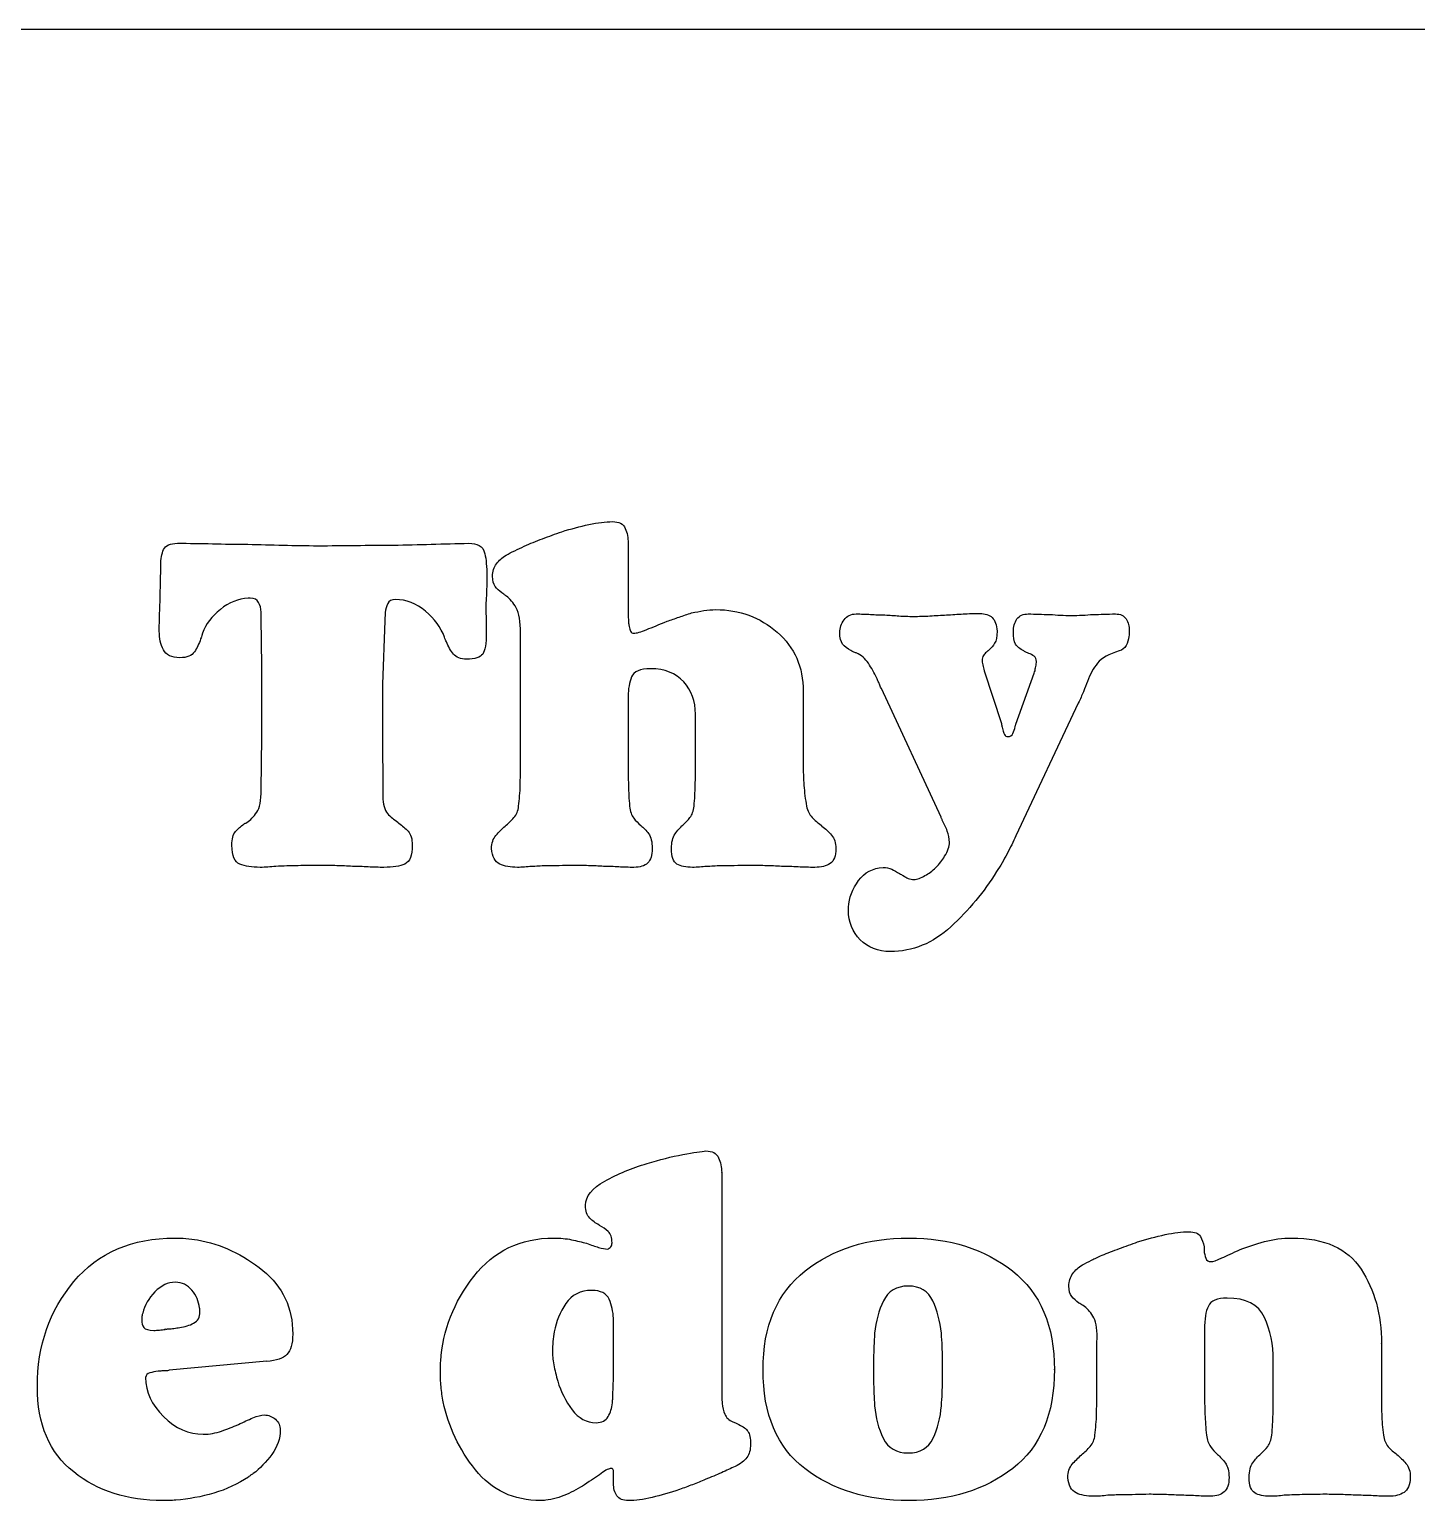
# Model space of a CAD drawing. Extents: x 1489 to 1914, y 371 to 1329.
# Drawn here: x 1803.6 to 1861.3, y 1041 to 1102.2 of the extents above; entities that cross this region are included whole.
import ezdxf

# ---------------------------------------------------------------- set-up
doc = ezdxf.new("R2010")
doc.units = 0
doc.layers.add('G0101', color=7, linetype='CONTINUOUS')

msp = doc.modelspace()

# ---------------------------------------------------------------- linework, layer by layer
at = {"layer": 'G0101', "color": 1}
msp.add_lwpolyline([(1885.738553, 1102.153572), (1756.970556, 1102.153572)], dxfattribs=at)
at = {"layer": 'G0101', "color": 4}
for points in [[(1828.518554, 1080.782373), (1828.518554, 1077.842373), (1828.538554, 1077.462373)], [(1822.638754, 1079.412573), (1822.638754, 1079.332573), (1822.638754, 1079.251573)], [(1812.798755, 1078.502573), (1812.758755, 1078.502573), (1812.718755, 1078.502573)], [(1822.598754, 1078.302573), (1822.598754, 1077.991573)], [(1813.278755, 1075.677573), (1813.258755, 1077.681573), (1813.258755, 1077.792573), (1813.258755, 1077.922573)], [(1818.398755, 1077.641573), (1818.398755, 1077.602573), (1818.398755, 1077.562573), (1818.298755, 1074.916573), (1818.298755, 1072.711573), (1818.318755, 1070.547573), (1818.318755, 1070.266573)], [(1822.618754, 1077.681573), (1822.618754, 1077.372573), (1822.618754, 1077.062573)], [(1824.038554, 1071.602373), (1824.038554, 1077.042373)], [(1849.359054, 1077.141573), (1849.359054, 1077.021573)], [(1813.258755, 1070.527573), (1813.278755, 1072.711573), (1813.278755, 1075.677573)], [(1843.319054, 1075.482573), (1844.039054, 1073.281573), (1844.039054, 1073.241573)], [(1844.639054, 1073.261573), (1845.399054, 1075.382573)], [(1835.798554, 1074.622373), (1835.798554, 1071.602373)], [(1841.539054, 1069.384573), (1839.059054, 1074.736573)], [(1828.518554, 1074.419373), (1828.518554, 1074.058373), (1828.518554, 1071.611373)], [(1847.239054, 1074.137573), (1844.639054, 1068.609573)], [(1831.318554, 1071.591373), (1831.318554, 1073.677373)], [(1844.619054, 1073.161573), (1844.619054, 1073.181573)], [(1824.038554, 1071.582373), (1824.038554, 1071.602373)], [(1841.539054, 1069.364573), (1841.539054, 1069.384573)], [(1837.679054, 1065.522573), (1837.679054, 1065.571573), (1837.679054, 1065.641573)], [(1832.407654, 1054.626674), (1832.407654, 1046.226674), (1832.407654, 1045.286674)], [(1832.407654, 1054.606674), (1832.407654, 1054.626674)], [(1827.327654, 1052.406674), (1827.307654, 1052.426674)], [(1852.466654, 1051.526774), (1852.466654, 1051.456774), (1852.466654, 1051.386774)], [(1810.708055, 1048.806674), (1810.708055, 1048.896674)], [(1827.887654, 1045.346674), (1827.907654, 1046.066674), (1827.907654, 1048.166674)], [(1827.907654, 1048.166674), (1827.907654, 1048.346674), (1827.907654, 1048.546674)], [(1809.268055, 1048.086674), (1809.268055, 1048.106674)], [(1848.006654, 1045.434774), (1848.006654, 1047.539774), (1848.026654, 1047.739774)], [(1852.486654, 1048.082774), (1852.486654, 1047.521774), (1852.486654, 1045.455774)], [(1859.846654, 1047.517774), (1859.846654, 1045.453774)], [(1859.846654, 1047.497774), (1859.846654, 1047.517774)], [(1809.358055, 1046.366674), (1809.248055, 1046.366674)], [(1813.488055, 1046.766674), (1809.428055, 1046.386674)], [(1813.488055, 1046.746674), (1813.488055, 1046.766674)], [(1820.707654, 1046.326674), (1820.707654, 1046.536674)], [(1838.726854, 1046.886974), (1838.726854, 1045.946974)], [(1841.586854, 1045.926974), (1841.586854, 1046.426974), (1841.586854, 1046.906974)], [(1846.246854, 1046.406974), (1846.246854, 1046.426974)], [(1855.346654, 1045.435774), (1855.346654, 1046.799774)], [(1827.907654, 1041.686674), (1827.907654, 1042.146674), (1827.907654, 1042.166674)], [(1809.438055, 1040.966674), (1809.168055, 1040.966674)], [(1824.997654, 1040.966674), (1824.887654, 1040.966674)]]:
    msp.add_lwpolyline(points, dxfattribs=at)
for points in [[(1824.958554, 1080.972373), (1825.225554, 1081.072373), (1825.491554, 1081.168373), (1825.758554, 1081.262373)], [(1825.758554, 1081.262373), (1826.144554, 1081.382373), (1826.521554, 1081.482373), (1826.888554, 1081.562373)], [(1826.888554, 1081.562373), (1827.255554, 1081.642373), (1827.578554, 1081.682373), (1827.858554, 1081.682373)], [(1827.858554, 1081.682373), (1828.138554, 1081.682373), (1828.318554, 1081.588373), (1828.398554, 1081.402373)], [(1828.398554, 1081.402373), (1828.478554, 1081.215373), (1828.518554, 1081.008373), (1828.518554, 1080.782373)], [(1809.198755, 1080.522573), (1809.278755, 1080.695573), (1809.471755, 1080.781573), (1809.778755, 1080.781573)], [(1809.778755, 1080.781573), (1810.258755, 1080.781573), (1810.741755, 1080.775573), (1811.228755, 1080.761573)], [(1811.228755, 1080.761573), (1811.715755, 1080.748573), (1812.205755, 1080.741573), (1812.698755, 1080.741573)], [(1812.698755, 1080.741573), (1813.192755, 1080.728573), (1813.681755, 1080.715573), (1814.168755, 1080.701573)], [(1814.168755, 1080.701573), (1814.655755, 1080.688573), (1815.138755, 1080.681573), (1815.618755, 1080.681573)], [(1815.618755, 1080.681573), (1816.138755, 1080.681573), (1816.661755, 1080.685573), (1817.188755, 1080.692573)], [(1817.188755, 1080.692573), (1817.715755, 1080.698573), (1818.238755, 1080.701573), (1818.758755, 1080.701573)], [(1818.758755, 1080.701573), (1819.278755, 1080.715573), (1819.801755, 1080.728573), (1820.328754, 1080.741573)], [(1820.328754, 1080.741573), (1820.855754, 1080.755573), (1821.378754, 1080.768573), (1821.898754, 1080.781573)], [(1821.898754, 1080.781573), (1822.058754, 1080.781573), (1822.198754, 1080.752573), (1822.318754, 1080.692573)], [(1822.318754, 1080.692573), (1822.438754, 1080.632573), (1822.518754, 1080.515573), (1822.558754, 1080.342573)], [(1823.798554, 1080.472373), (1823.931554, 1080.532373), (1824.065554, 1080.595373), (1824.198554, 1080.662373)], [(1824.198554, 1080.662373), (1824.438554, 1080.769373), (1824.691554, 1080.872373), (1824.958554, 1080.972373)], [(1809.078755, 1079.862573), (1809.078755, 1080.128573), (1809.118755, 1080.348573), (1809.198755, 1080.522573)], [(1822.558754, 1080.342573), (1822.585754, 1080.234573), (1822.605754, 1080.099573), (1822.618754, 1079.938573)], [(1823.038554, 1079.927373), (1823.144554, 1080.069373), (1823.278554, 1080.187373), (1823.438554, 1080.282373)], [(1823.438554, 1080.282373), (1823.545554, 1080.349373), (1823.664554, 1080.412373), (1823.798554, 1080.472373)], [(1809.068755, 1079.177573), (1809.075755, 1079.405573), (1809.078755, 1079.633573), (1809.078755, 1079.862573)], [(1822.618754, 1079.938573), (1822.632754, 1079.776573), (1822.638754, 1079.601573), (1822.638754, 1079.412573)], [(1822.878554, 1079.411373), (1822.878554, 1079.614373), (1822.931554, 1079.786373), (1823.038554, 1079.927373)], [(1822.988554, 1078.985373), (1822.914554, 1079.080373), (1822.878554, 1079.222373), (1822.878554, 1079.411373)], [(1809.058755, 1078.491573), (1809.058755, 1078.719573), (1809.061755, 1078.948573), (1809.068755, 1079.177573)], [(1822.628754, 1078.736573), (1822.621754, 1078.568573), (1822.611754, 1078.423573), (1822.598754, 1078.302573)], [(1822.638754, 1079.251573), (1822.638754, 1079.076573), (1822.635754, 1078.904573), (1822.628754, 1078.736573)], [(1823.258554, 1078.723373), (1823.151554, 1078.803373), (1823.061554, 1078.891373), (1822.988554, 1078.985373)], [(1809.028755, 1077.806573), (1809.035755, 1078.035573), (1809.045755, 1078.263573), (1809.058755, 1078.491573)], [(1812.718755, 1078.502573), (1812.305755, 1078.475573), (1811.918755, 1078.318573), (1811.558755, 1078.031573)], [(1813.148755, 1078.322573), (1813.088755, 1078.442573), (1812.971755, 1078.502573), (1812.798755, 1078.502573)], [(1813.258755, 1077.922573), (1813.245755, 1078.068573), (1813.208755, 1078.201573), (1813.148755, 1078.322573)], [(1818.518755, 1078.272573), (1818.465755, 1078.158573), (1818.431755, 1078.035573), (1818.418755, 1077.902573)], [(1818.838755, 1078.442573), (1818.678755, 1078.442573), (1818.571755, 1078.385573), (1818.518755, 1078.272573)], [(1820.088754, 1077.962573), (1819.708755, 1078.281573), (1819.291755, 1078.442573), (1818.838755, 1078.442573)], [(1823.348554, 1078.662373), (1823.315554, 1078.688373), (1823.285554, 1078.709373), (1823.258554, 1078.723373)], [(1823.458554, 1078.581373), (1823.418554, 1078.608373), (1823.381554, 1078.635373), (1823.348554, 1078.662373)], [(1823.858554, 1078.095373), (1823.738554, 1078.310373), (1823.604554, 1078.473373), (1823.458554, 1078.581373)], [(1809.018755, 1077.122573), (1809.018755, 1077.350573), (1809.021755, 1077.578573), (1809.028755, 1077.806573)], [(1811.558755, 1078.031573), (1811.198755, 1077.745573), (1810.951755, 1077.415573), (1810.818755, 1077.042573)], [(1818.408755, 1077.761573), (1818.402755, 1077.721573), (1818.398755, 1077.681573), (1818.398755, 1077.641573)], [(1818.418755, 1077.902573), (1818.418755, 1077.848573), (1818.415755, 1077.802573), (1818.408755, 1077.761573)], [(1820.878754, 1076.882573), (1820.731754, 1077.281573), (1820.468754, 1077.641573), (1820.088754, 1077.962573)], [(1822.598754, 1077.991573), (1822.598754, 1077.891573), (1822.605754, 1077.788573), (1822.618754, 1077.681573)], [(1824.038554, 1077.042373), (1824.038554, 1077.528373), (1823.978554, 1077.879373), (1823.858554, 1078.095373)], [(1829.288554, 1077.192373), (1829.535554, 1077.292373), (1829.818554, 1077.408373), (1830.138554, 1077.542373)], [(1830.138554, 1077.542373), (1830.298554, 1077.595373), (1830.465554, 1077.652373), (1830.638554, 1077.712373)], [(1830.638554, 1077.712373), (1830.811554, 1077.772373), (1830.985554, 1077.829373), (1831.158554, 1077.882373)], [(1831.158554, 1077.882373), (1831.331554, 1077.922373), (1831.501554, 1077.955373), (1831.668554, 1077.982373)], [(1831.668554, 1077.982373), (1831.835554, 1078.008373), (1831.998554, 1078.022373), (1832.158554, 1078.022373)], [(1832.158554, 1078.022373), (1833.144554, 1078.022373), (1833.998554, 1077.708373), (1834.718554, 1077.082373)], [(1837.319054, 1077.062573), (1837.319054, 1077.261573), (1837.379054, 1077.442573), (1837.499054, 1077.602573)], [(1837.499054, 1077.602573), (1837.619054, 1077.761573), (1837.786054, 1077.842573), (1837.999054, 1077.842573)], [(1837.999054, 1077.842573), (1838.199054, 1077.842573), (1838.399054, 1077.835573), (1838.599054, 1077.822573)], [(1838.599054, 1077.822573), (1838.799054, 1077.808573), (1838.999054, 1077.801573), (1839.199054, 1077.801573)], [(1839.199054, 1077.801573), (1839.385054, 1077.788573), (1839.579054, 1077.775573), (1839.779054, 1077.761573)], [(1839.779054, 1077.761573), (1839.979054, 1077.748573), (1840.179054, 1077.741573), (1840.379054, 1077.741573)], [(1840.379054, 1077.741573), (1840.605054, 1077.741573), (1840.835054, 1077.748573), (1841.069054, 1077.761573)], [(1841.069054, 1077.761573), (1841.302054, 1077.775573), (1841.532054, 1077.788573), (1841.759054, 1077.801573)], [(1841.759054, 1077.801573), (1841.985054, 1077.815573), (1842.215054, 1077.828573), (1842.449054, 1077.842573)], [(1842.449054, 1077.842573), (1842.682054, 1077.855573), (1842.912054, 1077.862573), (1843.139054, 1077.862573)], [(1843.139054, 1077.862573), (1843.365054, 1077.862573), (1843.539054, 1077.805573), (1843.659054, 1077.692573)], [(1843.659054, 1077.692573), (1843.779054, 1077.578573), (1843.845054, 1077.388573), (1843.859054, 1077.122573)], [(1844.539054, 1077.102573), (1844.539054, 1077.315573), (1844.589054, 1077.491573), (1844.689054, 1077.632573)], [(1844.689054, 1077.632573), (1844.789054, 1077.772573), (1844.945054, 1077.842573), (1845.159054, 1077.842573)], [(1845.159054, 1077.842573), (1845.305054, 1077.842573), (1845.452054, 1077.838573), (1845.599054, 1077.832573)], [(1845.599054, 1077.832573), (1845.746054, 1077.825573), (1845.899054, 1077.822573), (1846.059054, 1077.822573)], [(1846.059054, 1077.822573), (1846.206054, 1077.808573), (1846.352054, 1077.798573), (1846.499054, 1077.792573)], [(1846.499054, 1077.792573), (1846.645054, 1077.785573), (1846.792054, 1077.781573), (1846.939054, 1077.781573)], [(1846.939054, 1077.781573), (1847.099054, 1077.781573), (1847.255054, 1077.785573), (1847.409054, 1077.792573)], [(1847.409054, 1077.792573), (1847.562054, 1077.798573), (1847.712054, 1077.808573), (1847.859054, 1077.822573)], [(1847.859054, 1077.822573), (1848.005054, 1077.822573), (1848.155054, 1077.825573), (1848.309054, 1077.832573)], [(1848.309054, 1077.832573), (1848.462054, 1077.838573), (1848.619054, 1077.842573), (1848.779054, 1077.842573)], [(1848.779054, 1077.842573), (1848.992054, 1077.842573), (1849.142054, 1077.772573), (1849.229054, 1077.632573)], [(1849.229054, 1077.632573), (1849.315054, 1077.491573), (1849.359054, 1077.328573), (1849.359054, 1077.141573)], [(1809.188755, 1076.352573), (1809.075755, 1076.572573), (1809.018755, 1076.828573), (1809.018755, 1077.122573)], [(1810.768755, 1076.891573), (1810.761755, 1076.858573), (1810.751755, 1076.828573), (1810.738755, 1076.802573)], [(1810.798755, 1076.982573), (1810.785755, 1076.955573), (1810.775755, 1076.925573), (1810.768755, 1076.891573)], [(1810.808755, 1077.011573), (1810.801755, 1077.005573), (1810.798755, 1076.995573), (1810.798755, 1076.982573)], [(1810.818755, 1077.042573), (1810.818755, 1077.028573), (1810.815755, 1077.018573), (1810.808755, 1077.011573)], [(1822.618754, 1077.062573), (1822.618754, 1076.608573), (1822.568754, 1076.312573), (1822.468754, 1076.172573)], [(1828.538554, 1077.462373), (1828.538554, 1077.435373), (1828.541554, 1077.408373), (1828.548554, 1077.382373)], [(1828.548554, 1077.382373), (1828.555554, 1077.355373), (1828.558554, 1077.335373), (1828.558554, 1077.322373)], [(1828.558554, 1077.322373), (1828.571554, 1077.242373), (1828.591554, 1077.175373), (1828.618554, 1077.122373)], [(1828.618554, 1077.122373), (1828.644554, 1077.068373), (1828.691554, 1077.042373), (1828.758554, 1077.042373)], [(1828.758554, 1077.042373), (1828.865554, 1077.042373), (1829.041554, 1077.092373), (1829.288554, 1077.192373)], [(1834.718554, 1077.082373), (1835.438554, 1076.455373), (1835.798554, 1075.635373), (1835.798554, 1074.622373)], [(1837.439054, 1076.591573), (1837.359054, 1076.691573), (1837.319054, 1076.848573), (1837.319054, 1077.062573)], [(1843.859054, 1077.122573), (1843.859054, 1076.895573), (1843.825054, 1076.728573), (1843.759054, 1076.622573)], [(1844.629054, 1076.592573), (1844.569054, 1076.705573), (1844.539054, 1076.875573), (1844.539054, 1077.102573)], [(1849.339054, 1076.901573), (1849.325054, 1076.767573), (1849.289054, 1076.644573), (1849.229054, 1076.530573)], [(1849.359054, 1077.021573), (1849.359054, 1076.981573), (1849.352054, 1076.941573), (1849.339054, 1076.901573)], [(1809.878755, 1076.022573), (1809.531755, 1076.022573), (1809.301755, 1076.132573), (1809.188755, 1076.352573)], [(1810.738755, 1076.802573), (1810.672755, 1076.602573), (1810.585755, 1076.422573), (1810.478755, 1076.261573)], [(1820.918754, 1076.772573), (1820.905754, 1076.805573), (1820.891754, 1076.842573), (1820.878754, 1076.882573)], [(1820.958754, 1076.681573), (1820.945754, 1076.708573), (1820.931754, 1076.738573), (1820.918754, 1076.772573)], [(1821.248754, 1076.172573), (1821.135754, 1076.312573), (1821.038754, 1076.482573), (1820.958754, 1076.681573)], [(1837.779054, 1076.320573), (1837.632054, 1076.400573), (1837.519054, 1076.490573), (1837.439054, 1076.591573)], [(1837.879054, 1076.270573), (1837.839054, 1076.290573), (1837.805054, 1076.306573), (1837.779054, 1076.320573)], [(1843.459054, 1076.281573), (1843.405054, 1076.241573), (1843.359054, 1076.198573), (1843.319054, 1076.152573)], [(1843.499054, 1076.321573), (1843.485054, 1076.308573), (1843.472054, 1076.295573), (1843.459054, 1076.281573)], [(1843.539054, 1076.362573), (1843.525054, 1076.348573), (1843.512054, 1076.335573), (1843.499054, 1076.321573)], [(1843.759054, 1076.622573), (1843.692054, 1076.515573), (1843.619054, 1076.428573), (1843.539054, 1076.362573)], [(1844.979054, 1076.301573), (1844.805054, 1076.382573), (1844.689054, 1076.478573), (1844.629054, 1076.592573)], [(1845.079054, 1076.241573), (1845.052054, 1076.255573), (1845.019054, 1076.275573), (1844.979054, 1076.301573)], [(1848.939054, 1076.301573), (1848.512054, 1076.180573), (1848.212054, 1076.013573), (1848.039054, 1075.800573)], [(1849.229054, 1076.530573), (1849.169054, 1076.417573), (1849.072054, 1076.341573), (1848.939054, 1076.301573)], [(1810.478755, 1076.261573), (1810.371755, 1076.102573), (1810.172755, 1076.022573), (1809.878755, 1076.022573)], [(1821.798754, 1075.962573), (1821.545754, 1075.962573), (1821.361754, 1076.031573), (1821.248754, 1076.172573)], [(1822.468754, 1076.172573), (1822.368754, 1076.031573), (1822.145754, 1075.962573), (1821.798754, 1075.962573)], [(1837.999054, 1076.219573), (1837.959054, 1076.233573), (1837.919054, 1076.250573), (1837.879054, 1076.270573)], [(1838.509054, 1075.789573), (1838.382054, 1075.983573), (1838.212054, 1076.126573), (1837.999054, 1076.219573)], [(1838.859054, 1075.177573), (1838.752054, 1075.391573), (1838.635054, 1075.595573), (1838.509054, 1075.789573)], [(1843.319054, 1076.152573), (1843.279054, 1076.105573), (1843.252054, 1076.042573), (1843.239054, 1075.962573)], [(1843.239054, 1075.962573), (1843.239054, 1075.882573), (1843.249054, 1075.801573), (1843.269054, 1075.721573)], [(1843.269054, 1075.721573), (1843.289054, 1075.641573), (1843.305054, 1075.562573), (1843.319054, 1075.482573)], [(1845.179054, 1076.201573), (1845.139054, 1076.215573), (1845.105054, 1076.228573), (1845.079054, 1076.241573)], [(1845.399054, 1076.082573), (1845.332054, 1076.134573), (1845.259054, 1076.175573), (1845.179054, 1076.201573)], [(1845.499054, 1075.862573), (1845.499054, 1075.955573), (1845.465054, 1076.028573), (1845.399054, 1076.082573)], [(1845.479054, 1075.661573), (1845.479054, 1075.688573), (1845.482054, 1075.721573), (1845.489054, 1075.761573)], [(1845.489054, 1075.761573), (1845.496054, 1075.801573), (1845.499054, 1075.835573), (1845.499054, 1075.862573)], [(1848.039054, 1075.800573), (1847.865054, 1075.586573), (1847.726054, 1075.332573), (1847.619054, 1075.038573)], [(1828.658554, 1075.221373), (1828.565554, 1074.993373), (1828.518554, 1074.726373), (1828.518554, 1074.419373)], [(1829.458554, 1075.562373), (1829.018554, 1075.562373), (1828.751554, 1075.448373), (1828.658554, 1075.221373)], [(1830.828554, 1075.020373), (1830.501554, 1075.381373), (1830.045554, 1075.562373), (1829.458554, 1075.562373)], [(1838.919054, 1075.027573), (1838.892054, 1075.074573), (1838.872054, 1075.124573), (1838.859054, 1075.177573)], [(1845.399054, 1075.382573), (1845.412054, 1075.422573), (1845.425054, 1075.455573), (1845.439054, 1075.482573)], [(1845.439054, 1075.482573), (1845.439054, 1075.508573), (1845.442054, 1075.535573), (1845.449054, 1075.562573)], [(1845.449054, 1075.562573), (1845.456054, 1075.588573), (1845.465054, 1075.622573), (1845.479054, 1075.661573)], [(1831.318554, 1073.677373), (1831.318554, 1074.211373), (1831.155554, 1074.659373), (1830.828554, 1075.020373)], [(1838.979054, 1074.877573), (1838.965054, 1074.930573), (1838.945054, 1074.980573), (1838.919054, 1075.027573)], [(1839.019054, 1074.796573), (1839.005054, 1074.823573), (1838.992054, 1074.850573), (1838.979054, 1074.877573)], [(1839.059054, 1074.736573), (1839.045054, 1074.749573), (1839.032054, 1074.769573), (1839.019054, 1074.796573)], [(1847.449054, 1074.608573), (1847.389054, 1074.454573), (1847.319054, 1074.297573), (1847.239054, 1074.137573)], [(1847.619054, 1075.038573), (1847.565054, 1074.905573), (1847.509054, 1074.761573), (1847.449054, 1074.608573)], [(1844.039054, 1073.241573), (1844.039054, 1073.228573), (1844.045054, 1073.221573), (1844.059054, 1073.221573)], [(1844.059054, 1073.221573), (1844.059054, 1073.195573), (1844.062054, 1073.165573), (1844.069054, 1073.132573)], [(1844.619054, 1073.181573), (1844.619054, 1073.195573), (1844.622054, 1073.208573), (1844.629054, 1073.221573)], [(1844.629054, 1073.221573), (1844.635054, 1073.235573), (1844.639054, 1073.248573), (1844.639054, 1073.261573)], [(1844.069054, 1073.132573), (1844.075054, 1073.098573), (1844.085054, 1073.062573), (1844.099054, 1073.022573)], [(1844.099054, 1073.022573), (1844.112054, 1072.955573), (1844.135054, 1072.891573), (1844.169054, 1072.832573)], [(1844.169054, 1072.832573), (1844.202054, 1072.772573), (1844.252054, 1072.741573), (1844.319054, 1072.741573)], [(1844.319054, 1072.741573), (1844.412054, 1072.741573), (1844.479054, 1072.785573), (1844.519054, 1072.872573)], [(1844.519054, 1072.872573), (1844.559054, 1072.958573), (1844.592054, 1073.055573), (1844.619054, 1073.161573)], [(1824.028554, 1070.712373), (1824.035554, 1070.998373), (1824.038554, 1071.289373), (1824.038554, 1071.582373)], [(1828.518554, 1071.611373), (1828.518554, 1071.304373), (1828.521554, 1071.006373), (1828.528554, 1070.719373)], [(1831.308554, 1070.719373), (1831.315554, 1071.006373), (1831.318554, 1071.297373), (1831.318554, 1071.591373)], [(1835.798554, 1071.602373), (1835.798554, 1071.295373), (1835.808554, 1070.998373), (1835.828554, 1070.712373)], [(1813.068755, 1069.594573), (1813.195755, 1069.775573), (1813.258755, 1070.085573), (1813.258755, 1070.527573)], [(1818.318755, 1070.266573), (1818.318755, 1069.932573), (1818.382755, 1069.691573), (1818.508755, 1069.544573)], [(1823.958554, 1069.842373), (1823.998554, 1070.135373), (1824.021554, 1070.425373), (1824.028554, 1070.712373)], [(1828.528554, 1070.719373), (1828.535554, 1070.431373), (1828.551554, 1070.141373), (1828.578554, 1069.847373)], [(1831.258554, 1069.847373), (1831.285554, 1070.141373), (1831.301554, 1070.431373), (1831.308554, 1070.719373)], [(1835.828554, 1070.712373), (1835.848554, 1070.425373), (1835.885554, 1070.135373), (1835.938554, 1069.842373)], [(1812.658755, 1069.163573), (1812.805755, 1069.270573), (1812.942755, 1069.414573), (1813.068755, 1069.594573)], [(1823.768554, 1069.372373), (1823.881554, 1069.498373), (1823.945554, 1069.655373), (1823.958554, 1069.842373)], [(1828.578554, 1069.847373), (1828.604554, 1069.632373), (1828.661554, 1069.469373), (1828.748554, 1069.355373)], [(1831.088554, 1069.375373), (1831.175554, 1069.489373), (1831.231554, 1069.646373), (1831.258554, 1069.847373)], [(1835.938554, 1069.842373), (1835.978554, 1069.655373), (1836.055554, 1069.502373), (1836.168554, 1069.382373)], [(1812.188755, 1068.793573), (1812.288755, 1068.906573), (1812.405755, 1069.010573), (1812.538755, 1069.103573)], [(1812.538755, 1069.103573), (1812.551755, 1069.116573), (1812.568755, 1069.127573), (1812.588755, 1069.134573)], [(1812.588755, 1069.134573), (1812.608755, 1069.140573), (1812.632755, 1069.150573), (1812.658755, 1069.163573)], [(1818.508755, 1069.544573), (1818.635755, 1069.398573), (1818.778755, 1069.277573), (1818.938755, 1069.184573)], [(1818.938755, 1069.184573), (1818.938755, 1069.170573), (1818.942755, 1069.160573), (1818.948755, 1069.154573)], [(1818.948755, 1069.154573), (1818.955755, 1069.147573), (1818.965755, 1069.143573), (1818.978755, 1069.143573)], [(1818.978755, 1069.143573), (1819.125755, 1069.036573), (1819.255755, 1068.923573), (1819.368755, 1068.803573)], [(1823.018554, 1068.632373), (1823.138554, 1068.772373), (1823.265554, 1068.902373), (1823.398554, 1069.022373)], [(1823.398554, 1069.022373), (1823.531554, 1069.128373), (1823.655554, 1069.245373), (1823.768554, 1069.372373)], [(1828.748554, 1069.355373), (1828.835554, 1069.241373), (1828.931554, 1069.138373), (1829.038554, 1069.044373)], [(1829.038554, 1069.044373), (1829.158554, 1068.951373), (1829.268554, 1068.837373), (1829.368554, 1068.704373)], [(1830.468554, 1068.693373), (1830.568554, 1068.833373), (1830.678554, 1068.957373), (1830.798554, 1069.064373)], [(1830.798554, 1069.064373), (1830.905554, 1069.158373), (1831.001554, 1069.262373), (1831.088554, 1069.375373)], [(1836.168554, 1069.382373), (1836.281554, 1069.262373), (1836.405554, 1069.155373), (1836.538554, 1069.062373)], [(1836.538554, 1069.062373), (1836.538554, 1069.048373), (1836.541554, 1069.042373), (1836.548554, 1069.042373)], [(1836.548554, 1069.042373), (1836.555554, 1069.042373), (1836.565554, 1069.035373), (1836.578554, 1069.022373)], [(1836.578554, 1069.022373), (1836.725554, 1068.902373), (1836.858554, 1068.775373), (1836.978554, 1068.642373)], [(1841.569054, 1069.314573), (1841.562054, 1069.334573), (1841.552054, 1069.350573), (1841.539054, 1069.364573)], [(1841.579054, 1069.264573), (1841.579054, 1069.277573), (1841.575054, 1069.294573), (1841.569054, 1069.314573)], [(1841.789054, 1068.813573), (1841.729054, 1068.966573), (1841.659054, 1069.116573), (1841.579054, 1069.264573)], [(1812.038755, 1068.221573), (1812.038755, 1068.489573), (1812.088755, 1068.679573), (1812.188755, 1068.793573)], [(1819.368755, 1068.803573), (1819.481755, 1068.682573), (1819.538755, 1068.489573), (1819.538755, 1068.221573)], [(1822.838554, 1068.082373), (1822.838554, 1068.309373), (1822.898554, 1068.492373), (1823.018554, 1068.632373)], [(1829.368554, 1068.704373), (1829.468554, 1068.570373), (1829.518554, 1068.362373), (1829.518554, 1068.082373)], [(1830.318554, 1068.082373), (1830.318554, 1068.349373), (1830.368554, 1068.553373), (1830.468554, 1068.693373)], [(1836.978554, 1068.642373), (1837.098554, 1068.508373), (1837.158554, 1068.322373), (1837.158554, 1068.082373)], [(1841.879054, 1068.342573), (1841.879054, 1068.502573), (1841.849054, 1068.659573), (1841.789054, 1068.813573)], [(1841.829054, 1068.072573), (1841.862054, 1068.172573), (1841.879054, 1068.261573), (1841.879054, 1068.342573)], [(1844.639054, 1068.609573), (1844.532054, 1068.368573), (1844.412054, 1068.121573), (1844.279054, 1067.867573)], [(1812.368755, 1067.431573), (1812.148755, 1067.518573), (1812.038755, 1067.781573), (1812.038755, 1068.221573)], [(1819.538755, 1068.221573), (1819.538755, 1067.795573), (1819.435755, 1067.535573), (1819.228755, 1067.442573)], [(1823.178554, 1067.442373), (1822.978554, 1067.535373), (1822.865554, 1067.748373), (1822.838554, 1068.082373)], [(1829.518554, 1068.082373), (1829.518554, 1067.802373), (1829.455554, 1067.602373), (1829.328554, 1067.482373)], [(1830.548554, 1067.442373), (1830.394554, 1067.535373), (1830.318554, 1067.748373), (1830.318554, 1068.082373)], [(1837.158554, 1068.082373), (1837.158554, 1067.775373), (1837.078554, 1067.568373), (1836.918554, 1067.462373)], [(1841.319054, 1067.301573), (1841.465054, 1067.448573), (1841.585054, 1067.602573), (1841.679054, 1067.761573)], [(1841.679054, 1067.761573), (1841.746054, 1067.868573), (1841.795054, 1067.971573), (1841.829054, 1068.072573)], [(1844.279054, 1067.867573), (1844.145054, 1067.614573), (1843.999054, 1067.367573), (1843.839054, 1067.127573)], [(1813.218755, 1067.302573), (1812.871755, 1067.302573), (1812.588755, 1067.345573), (1812.368755, 1067.431573)], [(1813.538755, 1067.312573), (1813.431755, 1067.305573), (1813.325755, 1067.302573), (1813.218755, 1067.302573)], [(1813.858755, 1067.342573), (1813.751755, 1067.328573), (1813.645755, 1067.319573), (1813.538755, 1067.312573)], [(1814.788755, 1067.372573), (1814.475755, 1067.365573), (1814.165755, 1067.355573), (1813.858755, 1067.342573)], [(1815.738755, 1067.382573), (1815.418755, 1067.382573), (1815.101755, 1067.379573), (1814.788755, 1067.372573)], [(1816.398755, 1067.372573), (1816.185755, 1067.379573), (1815.965755, 1067.382573), (1815.738755, 1067.382573)], [(1817.058755, 1067.342573), (1816.831755, 1067.355573), (1816.611755, 1067.365573), (1816.398755, 1067.372573)], [(1817.708755, 1067.322573), (1817.488755, 1067.335573), (1817.271755, 1067.342573), (1817.058755, 1067.342573)], [(1818.358755, 1067.302573), (1818.145755, 1067.302573), (1817.928755, 1067.308573), (1817.708755, 1067.322573)], [(1819.228755, 1067.442573), (1819.021755, 1067.348573), (1818.731755, 1067.302573), (1818.358755, 1067.302573)], [(1823.918554, 1067.302373), (1823.624554, 1067.302373), (1823.378554, 1067.349373), (1823.178554, 1067.442373)], [(1824.208554, 1067.312373), (1824.108554, 1067.305373), (1824.011554, 1067.302373), (1823.918554, 1067.302373)], [(1824.498554, 1067.342373), (1824.405554, 1067.329373), (1824.308554, 1067.319373), (1824.208554, 1067.312373)], [(1824.788554, 1067.352373), (1824.688554, 1067.345373), (1824.591554, 1067.342373), (1824.498554, 1067.342373)], [(1825.078554, 1067.362373), (1824.985554, 1067.362373), (1824.888554, 1067.359373), (1824.788554, 1067.352373)], [(1825.648554, 1067.372373), (1825.455554, 1067.365373), (1825.265554, 1067.362373), (1825.078554, 1067.362373)], [(1826.238554, 1067.382373), (1826.038554, 1067.382373), (1825.841554, 1067.379373), (1825.648554, 1067.372373)], [(1826.868554, 1067.372373), (1826.661554, 1067.379373), (1826.451554, 1067.382373), (1826.238554, 1067.382373)], [(1827.498554, 1067.342373), (1827.285554, 1067.355373), (1827.075554, 1067.365373), (1826.868554, 1067.372373)], [(1828.128554, 1067.322373), (1827.921554, 1067.335373), (1827.711554, 1067.342373), (1827.498554, 1067.342373)], [(1828.758554, 1067.302373), (1828.545554, 1067.302373), (1828.335554, 1067.309373), (1828.128554, 1067.322373)], [(1829.328554, 1067.482373), (1829.201554, 1067.362373), (1829.011554, 1067.302373), (1828.758554, 1067.302373)], [(1831.198554, 1067.302373), (1830.918554, 1067.302373), (1830.701554, 1067.349373), (1830.548554, 1067.442373)], [(1831.488554, 1067.312373), (1831.388554, 1067.305373), (1831.291554, 1067.302373), (1831.198554, 1067.302373)], [(1831.778554, 1067.342373), (1831.684554, 1067.329373), (1831.588554, 1067.319373), (1831.488554, 1067.312373)], [(1832.068554, 1067.352373), (1831.968554, 1067.345373), (1831.871554, 1067.342373), (1831.778554, 1067.342373)], [(1832.358554, 1067.362373), (1832.265554, 1067.362373), (1832.168554, 1067.359373), (1832.068554, 1067.352373)], [(1832.928554, 1067.372373), (1832.735554, 1067.365373), (1832.545554, 1067.362373), (1832.358554, 1067.362373)], [(1833.518554, 1067.382373), (1833.318554, 1067.382373), (1833.121554, 1067.379373), (1832.928554, 1067.372373)], [(1834.208554, 1067.372373), (1833.975554, 1067.379373), (1833.745554, 1067.382373), (1833.518554, 1067.382373)], [(1834.898554, 1067.342373), (1834.671554, 1067.355373), (1834.441554, 1067.365373), (1834.208554, 1067.372373)], [(1835.588554, 1067.322373), (1835.354554, 1067.335373), (1835.124554, 1067.342373), (1834.898554, 1067.342373)], [(1836.278554, 1067.302373), (1836.051554, 1067.302373), (1835.821554, 1067.309373), (1835.588554, 1067.322373)], [(1836.918554, 1067.462373), (1836.758554, 1067.355373), (1836.545554, 1067.302373), (1836.278554, 1067.302373)], [(1838.099054, 1066.752573), (1838.352054, 1067.092573), (1838.692054, 1067.275573), (1839.119054, 1067.301573)], [(1839.119054, 1067.301573), (1839.252054, 1067.301573), (1839.372054, 1067.275573), (1839.479054, 1067.221573)], [(1839.479054, 1067.221573), (1839.585054, 1067.169573), (1839.692054, 1067.109573), (1839.799054, 1067.042573)], [(1840.859054, 1066.962573), (1841.019054, 1067.042573), (1841.172054, 1067.155573), (1841.319054, 1067.301573)], [(1843.839054, 1067.127573), (1843.319054, 1066.285573), (1842.685054, 1065.521573), (1841.939054, 1064.833573)], [(1837.679054, 1065.641573), (1837.706054, 1066.042573), (1837.845054, 1066.411573), (1838.099054, 1066.752573)], [(1839.799054, 1067.042573), (1839.825054, 1067.029573), (1839.852054, 1067.015573), (1839.879054, 1067.002573)], [(1839.879054, 1067.002573), (1839.905054, 1066.988573), (1839.932054, 1066.975573), (1839.959054, 1066.962573)], [(1839.959054, 1066.962573), (1840.025054, 1066.908573), (1840.095054, 1066.868573), (1840.169054, 1066.842573)], [(1840.169054, 1066.842573), (1840.242054, 1066.815573), (1840.319054, 1066.801573), (1840.399054, 1066.801573)], [(1840.399054, 1066.801573), (1840.465054, 1066.801573), (1840.539054, 1066.815573), (1840.619054, 1066.842573)], [(1840.619054, 1066.842573), (1840.699054, 1066.868573), (1840.779054, 1066.908573), (1840.859054, 1066.962573)], [(1838.169054, 1064.292573), (1837.842054, 1064.618573), (1837.679054, 1065.029573), (1837.679054, 1065.522573)], [(1841.939054, 1064.833573), (1841.192054, 1064.146573), (1840.352054, 1063.801573), (1839.419054, 1063.801573)], [(1839.419054, 1063.801573), (1838.912054, 1063.801573), (1838.496054, 1063.965573), (1838.169054, 1064.292573)], [(1830.787654, 1055.356674), (1831.254654, 1055.443674), (1831.574654, 1055.493674), (1831.747654, 1055.506674)], [(1831.747654, 1055.506674), (1832.013654, 1055.506674), (1832.190654, 1055.413674), (1832.277654, 1055.226674)], [(1827.547654, 1054.256674), (1828.080654, 1054.556674), (1828.667654, 1054.799674), (1829.307654, 1054.986674)], [(1829.307654, 1054.986674), (1829.827654, 1055.146674), (1830.320654, 1055.269674), (1830.787654, 1055.356674)], [(1832.277654, 1055.226674), (1832.364654, 1055.039674), (1832.407654, 1054.833674), (1832.407654, 1054.606674)], [(1826.747654, 1053.246674), (1826.747654, 1053.619674), (1827.013654, 1053.956674), (1827.547654, 1054.256674)], [(1826.917654, 1052.716674), (1826.803654, 1052.829674), (1826.747654, 1053.006674), (1826.747654, 1053.246674)], [(1827.307654, 1052.426674), (1827.160654, 1052.506674), (1827.030654, 1052.603674), (1826.917654, 1052.716674)], [(1805.468055, 1050.076674), (1806.481055, 1051.283674), (1807.881055, 1051.886674), (1809.668055, 1051.886674)], [(1809.668055, 1051.886674), (1809.814055, 1051.886674), (1809.968055, 1051.879674), (1810.128055, 1051.866674)], [(1810.128055, 1051.866674), (1810.288055, 1051.853674), (1810.448055, 1051.833674), (1810.608055, 1051.806674)], [(1810.608055, 1051.806674), (1811.594055, 1051.633674), (1812.501055, 1051.209674), (1813.328055, 1050.536674)], [(1822.097654, 1050.286674), (1822.930654, 1051.353674), (1824.040654, 1051.886674), (1825.427654, 1051.886674)], [(1825.427654, 1051.886674), (1825.694654, 1051.886674), (1825.940654, 1051.863674), (1826.167654, 1051.816674)], [(1826.167654, 1051.816674), (1826.393654, 1051.769674), (1826.600654, 1051.719674), (1826.787654, 1051.666674)], [(1827.687654, 1052.156674), (1827.580654, 1052.256674), (1827.460654, 1052.339674), (1827.327654, 1052.406674)], [(1827.847654, 1051.686674), (1827.847654, 1051.899674), (1827.794654, 1052.056674), (1827.687654, 1052.156674)], [(1835.876854, 1050.516974), (1837.043854, 1051.429974), (1838.480854, 1051.886974), (1840.186854, 1051.886974)], [(1840.186854, 1051.886974), (1841.893854, 1051.886974), (1843.329854, 1051.429974), (1844.496854, 1050.516974)], [(1849.706654, 1051.726774), (1850.093654, 1051.846774), (1850.473654, 1051.946774), (1850.846654, 1052.026774)], [(1850.846654, 1052.026774), (1851.220654, 1052.106774), (1851.546654, 1052.146774), (1851.826654, 1052.146774)], [(1851.826654, 1052.146774), (1852.079654, 1052.146774), (1852.243654, 1052.082774), (1852.316654, 1051.956774)], [(1852.316654, 1051.956774), (1852.389654, 1051.829774), (1852.439654, 1051.686774), (1852.466654, 1051.526774)], [(1854.976654, 1051.736774), (1855.343654, 1051.836774), (1855.726654, 1051.886774), (1856.126654, 1051.886774)], [(1856.126654, 1051.886774), (1857.473654, 1051.886774), (1858.429654, 1051.455774), (1858.996654, 1050.593774)], [(1826.787654, 1051.666674), (1826.973654, 1051.599674), (1827.140654, 1051.542674), (1827.287654, 1051.496674)], [(1827.287654, 1051.496674), (1827.433654, 1051.449674), (1827.553654, 1051.426674), (1827.647654, 1051.426674)], [(1827.647654, 1051.426674), (1827.714654, 1051.439674), (1827.763654, 1051.473674), (1827.797654, 1051.526674)], [(1827.797654, 1051.526674), (1827.830654, 1051.579674), (1827.847654, 1051.633674), (1827.847654, 1051.686674)], [(1848.226654, 1051.166774), (1848.453654, 1051.259774), (1848.693654, 1051.352774), (1848.946654, 1051.446774)], [(1848.946654, 1051.446774), (1849.200654, 1051.539774), (1849.453654, 1051.633774), (1849.706654, 1051.726774)], [(1852.466654, 1051.386774), (1852.479654, 1051.252774), (1852.503654, 1051.139774), (1852.536654, 1051.046774)], [(1853.206654, 1051.056774), (1853.419654, 1051.156774), (1853.673654, 1051.272774), (1853.966654, 1051.406774)], [(1853.966654, 1051.406774), (1854.273654, 1051.526774), (1854.609654, 1051.636774), (1854.976654, 1051.736774)], [(1847.006654, 1050.405774), (1847.113654, 1050.552774), (1847.246654, 1050.672774), (1847.406654, 1050.766774)], [(1847.406654, 1050.766774), (1847.526654, 1050.832774), (1847.653654, 1050.899774), (1847.786654, 1050.966774)], [(1847.786654, 1050.966774), (1847.919654, 1051.033774), (1848.066654, 1051.099774), (1848.226654, 1051.166774)], [(1852.536654, 1051.046774), (1852.569654, 1050.953774), (1852.646654, 1050.906774), (1852.766654, 1050.906774)], [(1852.766654, 1050.906774), (1852.846654, 1050.906774), (1852.993654, 1050.956774), (1853.206654, 1051.056774)], [(1858.996654, 1050.593774), (1859.563654, 1049.731774), (1859.846654, 1048.700774), (1859.846654, 1047.497774)], [(1803.948055, 1045.706674), (1803.948055, 1047.413674), (1804.455055, 1048.869674), (1805.468055, 1050.076674)], [(1809.688055, 1050.046674), (1809.381055, 1050.046674), (1809.098055, 1049.913674), (1808.838055, 1049.646674)], [(1810.378055, 1049.716674), (1810.198055, 1049.936674), (1809.968055, 1050.046674), (1809.688055, 1050.046674)], [(1813.328055, 1050.536674), (1814.154055, 1049.863674), (1814.568055, 1048.979674), (1814.568055, 1047.886674)], [(1820.727654, 1046.766674), (1820.807654, 1048.046674), (1821.263654, 1049.219674), (1822.097654, 1050.286674)], [(1834.126854, 1046.406974), (1834.126854, 1048.232974), (1834.710854, 1049.602974), (1835.876854, 1050.516974)], [(1844.496854, 1050.516974), (1845.663854, 1049.602974), (1846.246854, 1048.232974), (1846.246854, 1046.406974)], [(1846.846654, 1049.884774), (1846.846654, 1050.084774), (1846.899654, 1050.258774), (1847.006654, 1050.405774)], [(1808.838055, 1049.646674), (1808.578055, 1049.379674), (1808.408055, 1049.086674), (1808.328055, 1048.766674)], [(1810.688055, 1048.986674), (1810.661055, 1049.252674), (1810.558055, 1049.496674), (1810.378055, 1049.716674)], [(1827.007654, 1049.706674), (1826.527654, 1049.706674), (1826.167654, 1049.526674), (1825.927654, 1049.166674)], [(1827.727654, 1049.336674), (1827.620654, 1049.583674), (1827.380654, 1049.706674), (1827.007654, 1049.706674)], [(1840.166854, 1049.886974), (1839.673854, 1049.886974), (1839.329854, 1049.682974), (1839.136854, 1049.276974)], [(1841.186854, 1049.276974), (1841.000854, 1049.682974), (1840.659854, 1049.886974), (1840.166854, 1049.886974)], [(1846.966654, 1049.453774), (1846.886654, 1049.553774), (1846.846654, 1049.697774), (1846.846654, 1049.884774)], [(1847.266654, 1049.183774), (1847.146654, 1049.263774), (1847.046654, 1049.352774), (1846.966654, 1049.453774)], [(1853.426654, 1049.386774), (1853.013654, 1049.386774), (1852.753654, 1049.276774), (1852.646654, 1049.055774)], [(1854.976654, 1048.584774), (1854.729654, 1049.119774), (1854.213654, 1049.386774), (1853.426654, 1049.386774)], [(1808.328055, 1048.766674), (1808.314055, 1048.726674), (1808.305055, 1048.679674), (1808.298055, 1048.626674)], [(1810.448055, 1048.346674), (1810.621055, 1048.439674), (1810.708055, 1048.593674), (1810.708055, 1048.806674)], [(1810.708055, 1048.896674), (1810.708055, 1048.929674), (1810.701055, 1048.959674), (1810.688055, 1048.986674)], [(1825.927654, 1049.166674), (1825.687654, 1048.806674), (1825.527654, 1048.413674), (1825.447654, 1047.986674)], [(1827.907654, 1048.546674), (1827.893654, 1048.826674), (1827.834654, 1049.089674), (1827.727654, 1049.336674)], [(1839.136854, 1049.276974), (1838.943854, 1048.869974), (1838.819854, 1048.419974), (1838.766854, 1047.926974)], [(1841.546854, 1047.926974), (1841.493854, 1048.419974), (1841.373854, 1048.869974), (1841.186854, 1049.276974)], [(1847.346654, 1049.132774), (1847.319654, 1049.152774), (1847.293654, 1049.169774), (1847.266654, 1049.183774)], [(1847.446654, 1049.082774), (1847.406654, 1049.095774), (1847.373654, 1049.112774), (1847.346654, 1049.132774)], [(1847.846654, 1048.642774), (1847.726654, 1048.828774), (1847.593654, 1048.975774), (1847.446654, 1049.082774)], [(1852.646654, 1049.055774), (1852.539654, 1048.834774), (1852.486654, 1048.510774), (1852.486654, 1048.082774)], [(1808.298055, 1048.626674), (1808.291055, 1048.573674), (1808.288055, 1048.519674), (1808.288055, 1048.466674)], [(1808.288055, 1048.466674), (1808.288055, 1048.346674), (1808.318055, 1048.246674), (1808.378055, 1048.166674)], [(1808.378055, 1048.166674), (1808.438055, 1048.086674), (1808.575055, 1048.046674), (1808.788055, 1048.046674)], [(1809.628055, 1048.126674), (1809.708055, 1048.139674), (1809.788055, 1048.153674), (1809.868055, 1048.166674)], [(1809.868055, 1048.166674), (1810.081055, 1048.193674), (1810.274055, 1048.252674), (1810.448055, 1048.346674)], [(1848.026654, 1047.739774), (1848.026654, 1048.154774), (1847.966654, 1048.454774), (1847.846654, 1048.642774)], [(1855.346654, 1046.799774), (1855.346654, 1047.454774), (1855.223654, 1048.049774), (1854.976654, 1048.584774)], [(1808.788055, 1048.046674), (1808.868055, 1048.046674), (1808.948055, 1048.049674), (1809.028055, 1048.056674)], [(1809.028055, 1048.056674), (1809.108055, 1048.063674), (1809.188055, 1048.073674), (1809.268055, 1048.086674)], [(1809.268055, 1048.106674), (1809.281055, 1048.093674), (1809.301055, 1048.089674), (1809.328055, 1048.096674)], [(1809.328055, 1048.096674), (1809.354055, 1048.103674), (1809.374055, 1048.106674), (1809.388055, 1048.106674)], [(1809.388055, 1048.106674), (1809.468055, 1048.106674), (1809.548055, 1048.113674), (1809.628055, 1048.126674)], [(1814.568055, 1047.886674), (1814.568055, 1047.486674), (1814.488055, 1047.206674), (1814.328055, 1047.046674)], [(1825.387654, 1047.576674), (1825.373654, 1047.436674), (1825.367654, 1047.306674), (1825.367654, 1047.186674)], [(1825.447654, 1047.986674), (1825.420654, 1047.853674), (1825.400654, 1047.716674), (1825.387654, 1047.576674)], [(1838.766854, 1047.926974), (1838.753854, 1047.739974), (1838.743854, 1047.559974), (1838.736854, 1047.386974)], [(1841.576854, 1047.386974), (1841.569854, 1047.559974), (1841.559854, 1047.739974), (1841.546854, 1047.926974)], [(1814.328055, 1047.046674), (1814.168055, 1046.886674), (1813.888055, 1046.786674), (1813.488055, 1046.746674)], [(1825.367654, 1047.186674), (1825.367654, 1047.026674), (1825.387654, 1046.836674), (1825.427654, 1046.616674)], [(1838.736854, 1047.386974), (1838.730854, 1047.212974), (1838.726854, 1047.046974), (1838.726854, 1046.886974)], [(1841.586854, 1046.906974), (1841.586854, 1047.052974), (1841.583854, 1047.212974), (1841.576854, 1047.386974)], [(1808.968055, 1046.346674), (1808.848055, 1046.333674), (1808.734055, 1046.309674), (1808.628055, 1046.276674)], [(1809.118055, 1046.356674), (1809.071055, 1046.349674), (1809.021055, 1046.346674), (1808.968055, 1046.346674)], [(1809.248055, 1046.366674), (1809.208055, 1046.366674), (1809.164055, 1046.363674), (1809.118055, 1046.356674)], [(1809.428055, 1046.386674), (1809.414055, 1046.373674), (1809.391055, 1046.366674), (1809.358055, 1046.366674)], [(1820.707654, 1046.536674), (1820.707654, 1046.609674), (1820.714654, 1046.686674), (1820.727654, 1046.766674)], [(1820.737654, 1045.706674), (1820.717654, 1045.919674), (1820.707654, 1046.126674), (1820.707654, 1046.326674)], [(1825.427654, 1046.616674), (1825.467654, 1046.396674), (1825.520654, 1046.166674), (1825.587654, 1045.926674)], [(1835.866854, 1042.296974), (1834.706854, 1043.182974), (1834.126854, 1044.552974), (1834.126854, 1046.406974)], [(1846.246854, 1046.426974), (1846.246854, 1044.573974), (1845.669854, 1043.199974), (1844.516854, 1042.306974)], [(1805.458055, 1042.156674), (1804.451055, 1042.949674), (1803.948055, 1044.133674), (1803.948055, 1045.706674)], [(1808.628055, 1046.276674), (1808.521055, 1046.243674), (1808.461055, 1046.179674), (1808.448055, 1046.086674)], [(1808.448055, 1046.086674), (1808.448055, 1045.486674), (1808.698055, 1044.943674), (1809.198055, 1044.456674)], [(1820.827654, 1045.066674), (1820.787654, 1045.279674), (1820.757654, 1045.493674), (1820.737654, 1045.706674)], [(1825.587654, 1045.926674), (1825.720654, 1045.499674), (1825.920654, 1045.106674), (1826.187654, 1044.746674)], [(1838.726854, 1045.946974), (1838.726854, 1045.772974), (1838.730854, 1045.599974), (1838.736854, 1045.426974)], [(1841.576854, 1045.426974), (1841.583854, 1045.599974), (1841.586854, 1045.766974), (1841.586854, 1045.926974)], [(1827.867654, 1045.026674), (1827.867654, 1045.079674), (1827.870654, 1045.133674), (1827.877654, 1045.186674)], [(1827.877654, 1045.186674), (1827.884654, 1045.239674), (1827.887654, 1045.292674), (1827.887654, 1045.346674)], [(1832.407654, 1045.286674), (1832.407654, 1045.232674), (1832.410654, 1045.183674), (1832.417654, 1045.136674)], [(1832.417654, 1045.136674), (1832.424654, 1045.089674), (1832.427654, 1045.046674), (1832.427654, 1045.006674)], [(1838.736854, 1045.426974), (1838.743854, 1045.252974), (1838.753854, 1045.079974), (1838.766854, 1044.906974)], [(1841.546854, 1044.906974), (1841.559854, 1045.079974), (1841.569854, 1045.252974), (1841.576854, 1045.426974)], [(1847.996654, 1044.562774), (1848.003654, 1044.849774), (1848.006654, 1045.140774), (1848.006654, 1045.434774)], [(1852.486654, 1045.455774), (1852.486654, 1045.148774), (1852.493654, 1044.850774), (1852.506654, 1044.563774)], [(1855.336654, 1044.563774), (1855.343654, 1044.850774), (1855.346654, 1045.141774), (1855.346654, 1045.435774)], [(1859.846654, 1045.453774), (1859.846654, 1045.146774), (1859.849654, 1044.849774), (1859.856654, 1044.561774)], [(1812.908055, 1044.406674), (1813.094055, 1044.486674), (1813.254055, 1044.526674), (1813.388055, 1044.526674)], [(1813.388055, 1044.526674), (1813.561055, 1044.526674), (1813.714055, 1044.466674), (1813.848055, 1044.346674)], [(1822.167654, 1042.246674), (1821.487654, 1043.099674), (1821.040654, 1044.039674), (1820.827654, 1045.066674)], [(1826.187654, 1044.746674), (1826.453654, 1044.386674), (1826.787654, 1044.206674), (1827.187654, 1044.206674)], [(1827.687654, 1044.456674), (1827.780654, 1044.623674), (1827.840654, 1044.812674), (1827.867654, 1045.026674)], [(1832.427654, 1045.006674), (1832.440654, 1044.846674), (1832.477654, 1044.696674), (1832.537654, 1044.556674)], [(1832.537654, 1044.556674), (1832.597654, 1044.416674), (1832.707654, 1044.312674), (1832.867654, 1044.246674)], [(1838.766854, 1044.906974), (1838.806854, 1044.412974), (1838.926854, 1043.962974), (1839.126854, 1043.556974)], [(1841.196854, 1043.556974), (1841.389854, 1043.962974), (1841.506854, 1044.412974), (1841.546854, 1044.906974)], [(1847.926654, 1043.690774), (1847.966654, 1043.984774), (1847.990654, 1044.274774), (1847.996654, 1044.562774)], [(1852.506654, 1044.563774), (1852.519654, 1044.275774), (1852.539654, 1043.985774), (1852.566654, 1043.691774)], [(1855.286654, 1043.691774), (1855.313654, 1043.985774), (1855.329654, 1044.275774), (1855.336654, 1044.563774)], [(1859.856654, 1044.561774), (1859.863654, 1044.274774), (1859.886654, 1043.983774), (1859.926654, 1043.689774)], [(1809.198055, 1044.456674), (1809.698055, 1043.969674), (1810.248055, 1043.726674), (1810.848055, 1043.726674)], [(1810.848055, 1043.726674), (1811.114055, 1043.726674), (1811.368055, 1043.769674), (1811.608055, 1043.856674)], [(1811.608055, 1043.856674), (1811.848055, 1043.943674), (1812.081055, 1044.033674), (1812.308055, 1044.126674)], [(1812.308055, 1044.126674), (1812.521055, 1044.232674), (1812.721055, 1044.326674), (1812.908055, 1044.406674)], [(1814.048055, 1043.906674), (1814.048055, 1043.546674), (1813.931055, 1043.206674), (1813.698055, 1042.886674)], [(1813.848055, 1044.346674), (1813.981055, 1044.226674), (1814.048055, 1044.079674), (1814.048055, 1043.906674)], [(1827.187654, 1044.206674), (1827.427654, 1044.206674), (1827.594654, 1044.289674), (1827.687654, 1044.456674)], [(1832.867654, 1044.246674), (1832.920654, 1044.219674), (1832.967654, 1044.199674), (1833.007654, 1044.186674)], [(1833.007654, 1044.186674), (1833.047654, 1044.173674), (1833.087654, 1044.153674), (1833.127654, 1044.126674)], [(1833.127654, 1044.126674), (1833.300654, 1044.046674), (1833.424654, 1043.953674), (1833.497654, 1043.846674)], [(1833.607654, 1043.306674), (1833.607654, 1043.079674), (1833.557654, 1042.896674), (1833.457654, 1042.756674)], [(1833.497654, 1043.846674), (1833.570654, 1043.739674), (1833.607654, 1043.559674), (1833.607654, 1043.306674)], [(1839.126854, 1043.556974), (1839.326854, 1043.149974), (1839.673854, 1042.946974), (1840.166854, 1042.946974)], [(1840.166854, 1042.946974), (1840.659854, 1042.946974), (1841.003854, 1043.149974), (1841.196854, 1043.556974)], [(1847.736654, 1043.219774), (1847.849654, 1043.346774), (1847.913654, 1043.503774), (1847.926654, 1043.690774)], [(1852.566654, 1043.691774), (1852.593654, 1043.490774), (1852.649654, 1043.330774), (1852.736654, 1043.209774)], [(1855.116654, 1043.220774), (1855.203654, 1043.333774), (1855.260654, 1043.490774), (1855.286654, 1043.691774)], [(1859.926654, 1043.689774), (1859.953654, 1043.489774), (1860.019653, 1043.329774), (1860.126653, 1043.208774)], [(1813.698055, 1042.886674), (1813.464055, 1042.566674), (1813.208055, 1042.299674), (1812.928055, 1042.086674)], [(1833.457654, 1042.756674), (1833.357654, 1042.616674), (1833.194654, 1042.493674), (1832.967654, 1042.386674)], [(1846.986654, 1042.477774), (1847.106654, 1042.618774), (1847.233654, 1042.748774), (1847.366654, 1042.868774)], [(1847.366654, 1042.868774), (1847.499654, 1042.975774), (1847.623654, 1043.092774), (1847.736654, 1043.219774)], [(1852.736654, 1043.209774), (1852.823654, 1043.089774), (1852.919654, 1042.982774), (1853.026654, 1042.889774)], [(1853.026654, 1042.889774), (1853.146654, 1042.782774), (1853.256654, 1042.662774), (1853.356654, 1042.528774)], [(1854.496654, 1042.538774), (1854.596654, 1042.678774), (1854.706654, 1042.802774), (1854.826654, 1042.909774)], [(1854.826654, 1042.909774), (1854.933654, 1043.002774), (1855.030654, 1043.106774), (1855.116654, 1043.220774)], [(1860.126653, 1043.208774), (1860.233653, 1043.088774), (1860.353653, 1042.981774), (1860.486653, 1042.888774)], [(1860.486653, 1042.888774), (1860.619653, 1042.767774), (1860.746653, 1042.641774), (1860.866653, 1042.507774)], [(1809.168055, 1040.966674), (1807.701055, 1040.966674), (1806.464055, 1041.363674), (1805.458055, 1042.156674)], [(1812.818055, 1042.016674), (1812.785055, 1041.996674), (1812.754055, 1041.973674), (1812.728055, 1041.946674)], [(1812.928055, 1042.086674), (1812.888055, 1042.059674), (1812.851055, 1042.036674), (1812.818055, 1042.016674)], [(1824.887654, 1040.966674), (1823.754654, 1040.966674), (1822.847654, 1041.393674), (1822.167654, 1042.246674)], [(1827.397654, 1042.096674), (1827.203654, 1041.956674), (1826.973654, 1041.799674), (1826.707654, 1041.626674)], [(1827.807654, 1042.306674), (1827.727654, 1042.306674), (1827.590654, 1042.236674), (1827.397654, 1042.096674)], [(1827.887654, 1042.266674), (1827.873654, 1042.292674), (1827.847654, 1042.306674), (1827.807654, 1042.306674)], [(1827.907654, 1042.166674), (1827.907654, 1042.206674), (1827.900654, 1042.239674), (1827.887654, 1042.266674)], [(1832.397654, 1042.126674), (1832.190654, 1042.033674), (1831.967654, 1041.939674), (1831.727654, 1041.846674)], [(1832.967654, 1042.386674), (1832.794654, 1042.306674), (1832.604654, 1042.219674), (1832.397654, 1042.126674)], [(1840.186854, 1040.966974), (1838.466854, 1040.966974), (1837.026854, 1041.409974), (1835.866854, 1042.296974)], [(1844.516854, 1042.306974), (1843.363854, 1041.412974), (1841.919854, 1040.966974), (1840.186854, 1040.966974)], [(1846.806654, 1041.926774), (1846.806654, 1042.153774), (1846.866654, 1042.337774), (1846.986654, 1042.477774)], [(1853.356654, 1042.528774), (1853.456654, 1042.394774), (1853.506654, 1042.193774), (1853.506654, 1041.926774)], [(1854.346654, 1041.926774), (1854.346654, 1042.193774), (1854.396654, 1042.397774), (1854.496654, 1042.538774)], [(1860.866653, 1042.507774), (1860.986653, 1042.373774), (1861.046653, 1042.180774), (1861.046653, 1041.926774)], [(1812.728055, 1041.946674), (1812.288055, 1041.653674), (1811.808055, 1041.429674), (1811.288055, 1041.276674)], [(1826.707654, 1041.626674), (1826.480654, 1041.479674), (1826.227654, 1041.343674), (1825.947654, 1041.216674)], [(1828.047654, 1041.166674), (1827.953654, 1041.299674), (1827.907654, 1041.473674), (1827.907654, 1041.686674)], [(1830.647654, 1041.426674), (1830.260654, 1041.292674), (1829.884654, 1041.183674), (1829.517654, 1041.096674)], [(1831.197654, 1041.626674), (1831.017654, 1041.559674), (1830.834654, 1041.493674), (1830.647654, 1041.426674)], [(1831.727654, 1041.846674), (1831.553654, 1041.766674), (1831.377654, 1041.693674), (1831.197654, 1041.626674)], [(1847.146654, 1041.286774), (1846.946654, 1041.379774), (1846.833654, 1041.593774), (1846.806654, 1041.926774)], [(1853.506654, 1041.926774), (1853.506654, 1041.646774), (1853.439654, 1041.446774), (1853.306654, 1041.326774)], [(1854.576654, 1041.286774), (1854.423654, 1041.379774), (1854.346654, 1041.593774), (1854.346654, 1041.926774)], [(1861.046653, 1041.926774), (1861.033653, 1041.619774), (1860.946653, 1041.413774), (1860.786653, 1041.306774)], [(1809.708055, 1040.986674), (1809.614055, 1040.973674), (1809.524055, 1040.966674), (1809.438055, 1040.966674)], [(1811.288055, 1041.276674), (1810.768055, 1041.123674), (1810.241055, 1041.026674), (1809.708055, 1040.986674)], [(1825.087654, 1040.986674), (1825.060654, 1040.973674), (1825.030654, 1040.966674), (1824.997654, 1040.966674)], [(1825.947654, 1041.216674), (1825.667654, 1041.089674), (1825.380654, 1041.013674), (1825.087654, 1040.986674)], [(1828.527654, 1040.966674), (1828.300654, 1040.966674), (1828.140654, 1041.033674), (1828.047654, 1041.166674)], [(1829.517654, 1041.096674), (1829.150654, 1041.009674), (1828.820654, 1040.966674), (1828.527654, 1040.966674)], [(1847.886654, 1041.146774), (1847.593654, 1041.146774), (1847.346654, 1041.193774), (1847.146654, 1041.286774)], [(1848.166654, 1041.156774), (1848.073654, 1041.149774), (1847.979654, 1041.146774), (1847.886654, 1041.146774)], [(1848.466654, 1041.186774), (1848.359654, 1041.173774), (1848.260654, 1041.163774), (1848.166654, 1041.156774)], [(1848.746654, 1041.196774), (1848.653654, 1041.189774), (1848.559654, 1041.186774), (1848.466654, 1041.186774)], [(1849.046654, 1041.206774), (1848.939654, 1041.206774), (1848.839654, 1041.203774), (1848.746654, 1041.196774)], [(1849.616654, 1041.216774), (1849.423654, 1041.209774), (1849.233654, 1041.206774), (1849.046654, 1041.206774)], [(1850.186654, 1041.226774), (1849.999654, 1041.226774), (1849.809654, 1041.223774), (1849.616654, 1041.216774)], [(1850.826654, 1041.216774), (1850.613654, 1041.223774), (1850.399654, 1041.226774), (1850.186654, 1041.226774)], [(1851.466654, 1041.186774), (1851.253654, 1041.200774), (1851.039654, 1041.209774), (1850.826654, 1041.216774)], [(1852.106654, 1041.166774), (1851.893654, 1041.180774), (1851.679654, 1041.186774), (1851.466654, 1041.186774)], [(1852.746654, 1041.146774), (1852.533654, 1041.146774), (1852.319654, 1041.153774), (1852.106654, 1041.166774)], [(1853.306654, 1041.326774), (1853.173654, 1041.206774), (1852.986654, 1041.146774), (1852.746654, 1041.146774)], [(1855.226654, 1041.146774), (1854.946654, 1041.146774), (1854.729654, 1041.193774), (1854.576654, 1041.286774)], [(1855.506654, 1041.156774), (1855.413654, 1041.149774), (1855.319654, 1041.146774), (1855.226654, 1041.146774)], [(1855.806654, 1041.186774), (1855.700654, 1041.173774), (1855.599654, 1041.163774), (1855.506654, 1041.156774)], [(1856.656654, 1041.216774), (1856.369654, 1041.209774), (1856.086654, 1041.200774), (1855.806654, 1041.186774)], [(1857.506654, 1041.226774), (1857.226654, 1041.226774), (1856.943654, 1041.223774), (1856.656654, 1041.216774)], [(1858.176654, 1041.216774), (1857.956654, 1041.223774), (1857.733654, 1041.226774), (1857.506654, 1041.226774)], [(1858.826654, 1041.186774), (1858.613654, 1041.200774), (1858.396654, 1041.209774), (1858.176654, 1041.216774)], [(1859.496654, 1041.166774), (1859.276654, 1041.180774), (1859.053654, 1041.186774), (1858.826654, 1041.186774)], [(1860.146653, 1041.146774), (1859.933654, 1041.146774), (1859.716654, 1041.153774), (1859.496654, 1041.166774)], [(1860.786653, 1041.306774), (1860.626653, 1041.200774), (1860.413653, 1041.146774), (1860.146653, 1041.146774)]]:
    msp.add_open_spline(points, degree=3, dxfattribs=at)

doc.saveas('drawing.dxf')
